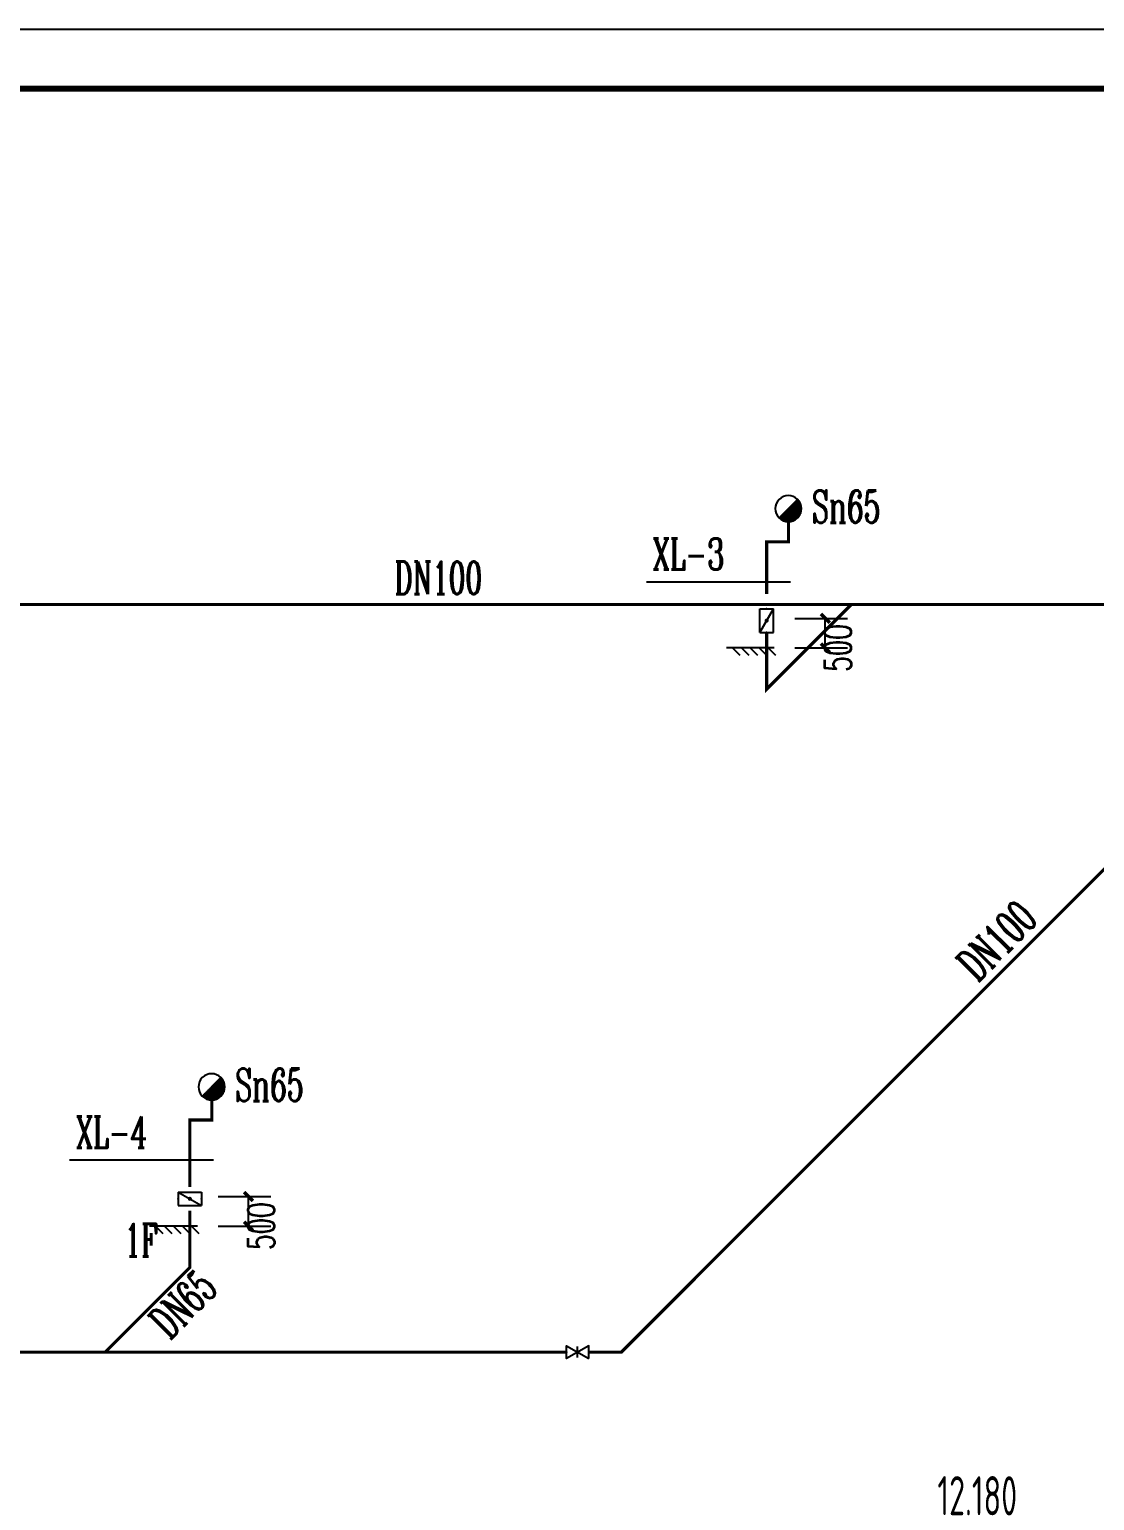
# Model space of a CAD drawing. Extents: x -427546 to -314919, y 698702 to 968782.
# Drawn here: x -389204 to -371225, y 856864 to 881685 of the extents above; entities that cross this region are included whole.
import ezdxf
from ezdxf.enums import TextEntityAlignment as Align

# ---------------------------------------------------------------- set-up
doc = ezdxf.new("R2010")
doc.units = 0
doc.header["$LTSCALE"] = 1000
doc.header["$MEASUREMENT"] = 0
doc.layers.get('0').update_dxf_attribs({"linetype": 'CONTINUOUS'})
doc.layers.get('DEFPOINTS').update_dxf_attribs({"linetype": 'CONTINUOUS'})
for name, color, linetype in [('EQUIP_污水', 7, 'CONTINUOUS'), ('EQUIP_消防', 7, 'CONTINUOUS'), ('PIPE-消防', 1, 'CONTINUOUS'), ('TWT_DIM', 3, 'CONTINUOUS'), ('TWT_TEXT', 7, 'CONTINUOUS'), ('TWT_TITLE', 7, 'CONTINUOUS'), ('VALVE_消防', 7, 'CONTINUOUS'), ('WIRE-照明', 1, 'CONTINUOUS')]:
    doc.layers.add(name, color=color, linetype=linetype)
doc.styles.add('_TWT_SERIAL', font='COMPLEX', dxfattribs={"width": 0.8, "height": 3.5, "bigfont": 'HZTXT'})
doc.styles.add('DIM_FONT', font='SIMPLEX.shx', dxfattribs={"width": 0.7})
doc.styles.get("Standard").update_dxf_attribs({"font": 'GBENOR', "bigfont": 'GBCBIG'})
doc.styles.add('STY53', font='COMPLEX', dxfattribs={"width": 0.6, "bigfont": 'HZTXT'})
doc.styles.add('TG_LINETYPE', font='SIMPLEX', dxfattribs={"width": 0.8, "height": 3, "bigfont": 'HZTXT'})
doc.styles.add('WW', font='gbenor.shx', dxfattribs={"width": 0.75, "bigfont": 'gbcbig.shx'})
doc.linetypes.add('TG_X', pattern='A,2,-0.3,["X",TG_LINETYPE,S=0.1,R=0,X=-0.23,Y=-0.15],0', length=2.3)
doc.dimstyles.new('DIMN150', dxfattribs={"dimscale": 1.5, "dimtxt": 300, "dimasz": 100, "dimexe": 250, "dimexo": 300, "dimgap": 150, "dimtad": 1, "dimdec": 0, "dimzin": 0, "dimtxsty": 'DIM_FONT', "dimblk": 'ARCHTICK', "dimcen": 0.09, "dimclrt": 7, "dimazin": 3, "dimtfac": 1, "dimtdec": 0, "dimtix": 1, "dimtmove": 0, "dimatfit": 3, "dimtolj": 1, "dimtzin": 0})

# ---------------------------------------------------------------- blocks, each defined once
blk = doc.blocks.new('DIP')
at = {"layer": 'EQUIP_污水'}
for p, q in [((-305, 0), (-398, -94)), ((-382, 0), (229, 0)), ((-190, 0), (-284, -94)), ((-76, 0), (-170, -94)), ((38, 0), (-56, -94)), ((152, 0), (59, -94))]:
    blk.add_line(p, q, dxfattribs=at)
blk = doc.blocks.new('_ARCHTICK')
at = {"color": 0, "linetype": 'BYBLOCK', "const_width": 0.4}
blk.add_lwpolyline([(-0.5, -0.5), (0.5, 0.5)], dxfattribs=at)
blk = doc.blocks.new('*D31')
at = {"layer": 'DEFPOINTS', "color": 0}
for p in [(-376735, 871749), (-375771, 871749), (-376735, 871249)]:
    blk.add_point(p, dxfattribs=at)
at = {"layer": 'TWT_DIM', "color": 0}
for p, q in [((-376285, 871749), (-375396, 871749)), ((-375771, 871249), (-375771, 871749)), ((-376285, 871249), (-375396, 871249))]:
    blk.add_line(p, q, dxfattribs=at)
at = {"layer": 'TWT_DIM', "color": 0, "xscale": 150, "yscale": 150, "zscale": 150}
for p, rotation in [((-375771, 871749), 90), ((-375771, 871249), 270)]:
    blk.add_blockref('_ARCHTICK', p, dxfattribs=dict(at, rotation=rotation))
at = {"layer": 'TWT_DIM', "color": 7, "insert": (-375556, 871249), "char_height": 450, "attachment_point": 5, "rotation": 90, "style": 'DIM_FONT'}
blk.add_mtext('\\A1;500', dxfattribs=at)
blk = doc.blocks.new('*D33')
at = {"layer": 'DEFPOINTS', "color": 0}
for p in [(-386470, 861994), (-385506, 861994), (-386470, 861494)]:
    blk.add_point(p, dxfattribs=at)
at = {"layer": 'TWT_DIM', "color": 0}
for p, q in [((-386020, 861994), (-385131, 861994)), ((-385506, 861494), (-385506, 861994)), ((-386020, 861494), (-385131, 861494))]:
    blk.add_line(p, q, dxfattribs=at)
at = {"layer": 'TWT_DIM', "color": 0, "xscale": 150, "yscale": 150, "zscale": 150}
for p, rotation in [((-385506, 861994), 90), ((-385506, 861494), 270)]:
    blk.add_blockref('_ARCHTICK', p, dxfattribs=dict(at, rotation=rotation))
at = {"layer": 'TWT_DIM', "color": 7, "insert": (-385292, 861494), "char_height": 450, "attachment_point": 5, "rotation": 90, "style": 'DIM_FONT'}
blk.add_mtext('\\A1;500', dxfattribs=at)
blk = doc.blocks.new('$VALVE$00000296')
for points in [[(-125, 72), (-125, -72), (125, 72), (125, -72), (-125, 72)], [(0, 60), (0, -64)]]:
    blk.add_lwpolyline(points)
for p in [(-125, 0), (125, 0)]:
    blk.add_point(p)
blk = doc.blocks.new('$VALVE$00000316')
for p, q in [((-125, 72), (125, -72)), ((-125, 72), (-125, -72)), ((-125, 72), (125, 72)), ((125, 72), (125, -72)), ((-125, -72), (125, -72))]:
    blk.add_line(p, q)
at = {"const_width": 21.1}
blk.add_lwpolyline([(-11, 0, 1), (11, 0, 1)], format="xyb", close=True, dxfattribs=at)
for p in [(-125, 0), (125, 0)]:
    blk.add_point(p)
at = {"color": 7, "flags": 9}
for tag in ['XSIZE', 'YSIZE']:
    blk.add_attdef(tag, (0, 0), '', height=0.5, dxfattribs=at)
blk = doc.blocks.new('$ATTACHMENT$00000086')
at = {"color": 0}
for p, q in [((-5, 5, 0), (-131, 5, 0)), ((-15, 15, 0), (-130, 15, 0)), ((-130, -10, 0), (-130, 10, 0)), ((-10, 10, 0), (-130, 10, 0)), ((-21, 21, 0), (-129, 21, 0)), ((-26, 26, 0), (-128, 26, 0)), ((-31, 31, 0), (-127, 31, 0)), ((-36, 36, 0), (-126, 36, 0)), ((-125, -38, 0), (-125, 38, 0)), ((-42, 42, 0), (-124, 42, 0)), ((-47, 47, 0), (-122, 47, 0)), ((-120, -52, 0), (-120, 52, 0)), ((-52, 52, 0), (-120, 52, 0)), ((-57, 57, 0), (-118, 57, 0)), ((-115, -63, 0), (-115, 63, 0)), ((-63, 63, 0), (-115, 63, 0)), ((-68, 68, 0), (-112, 68, 0)), ((-109, -72, 0), (-109, 72, 0)), ((-73, 73, 0), (-108, 73, 0)), ((-78, 78, 0), (-105, 78, 0)), ((-104, -79, 0), (-104, 79, 0)), ((-84, 84, 0), (-101, 84, 0)), ((-99, -86, 0), (-99, 86, 0)), ((-89, 89, 0), (-96, 89, 0)), ((-94, -91, 0), (-94, 91, 0)), ((-88, -96, 0), (-88, 88, 0)), ((-83, -101, 0), (-83, 83, 0)), ((-78, -105, 0), (-78, 78, 0)), ((-73, -109, 0), (-73, 73, 0)), ((-67, -112, 0), (-67, 67, 0)), ((-62, -115, 0), (-62, 62, 0)), ((-57, -118, 0), (-57, 57, 0)), ((-52, -120, 0), (-52, 52, 0)), ((-46, -122, 0), (-46, 46, 0)), ((-41, -124, 0), (-41, 41, 0)), ((-36, -126, 0), (-36, 36, 0)), ((-31, -127, 0), (-31, 31, 0)), ((-25, -128, 0), (-25, 25, 0)), ((-20, -129, 0), (-20, 20, 0)), ((-15, -130, 0), (-15, 15, 0)), ((-10, -130, 0), (-10, 10, 0)), ((-4, -131, 0), (-4, 4, 0)), ((0, 0, 0), (-131, 0, 0)), ((6, -6, 0), (-131, -6, 0)), ((11, -11, 0), (-130, -11, 0)), ((16, -16, 0), (-130, -16, 0)), ((21, -21, 0), (-129, -21, 0)), ((27, -27, 0), (-128, -27, 0)), ((32, -32, 0), (-127, -32, 0)), ((37, -37, 0), (-125, -37, 0)), ((42, -42, 0), (-124, -42, 0)), ((48, -48, 0), (-122, -48, 0)), ((53, -53, 0), (-120, -53, 0)), ((58, -58, 0), (-117, -58, 0)), ((63, -63, 0), (-114, -63, 0)), ((69, -69, 0), (-111, -69, 0)), ((74, -74, 0), (-108, -74, 0)), ((79, -79, 0), (-104, -79, 0)), ((84, -84, 0), (-100, -84, 0)), ((90, -90, 0), (-95, -90, 0)), ((90, -95, 0), (-90, -95, 0)), ((84, -100, 0), (-84, -100, 0)), ((77, -105, 0), (-77, -105, 0)), ((70, -111, 0), (-70, -111, 0)), ((60, -116, 0), (-60, -116, 0)), ((49, -121, 0), (-49, -121, 0)), ((33, -126, 0), (-33, -126, 0)), ((1, -131, 0), (1, -1, 0)), ((6, -131, 0), (6, -6, 0)), ((11, -130, 0), (11, -11, 0)), ((17, -130, 0), (17, -17, 0)), ((22, -129, 0), (22, -22, 0)), ((27, -128, 0), (27, -27, 0)), ((32, -127, 0), (32, -32, 0)), ((38, -125, 0), (38, -38, 0)), ((43, -124, 0), (43, -43, 0)), ((48, -122, 0), (48, -48, 0)), ((53, -119, 0), (53, -53, 0)), ((59, -117, 0), (59, -59, 0)), ((64, -114, 0), (64, -64, 0)), ((69, -111, 0), (69, -69, 0)), ((74, -108, 0), (74, -74, 0)), ((80, -104, 0), (80, -80, 0)), ((85, -99, 0), (85, -85, 0)), ((90, -95, 0), (90, -90, 0))]:
    blk.add_line(p, q, dxfattribs=at)
blk.add_line((92, -92, 0), (-92, 92, 0))
for start, end in [(135, 315), (315, 135)]:
    blk.add_arc((0, 0, 0), 131, start, end)

msp = doc.modelspace()

# ---------------------------------------------------------------- hatches: boundary and pattern name
at = {"layer": 'PIPE-消防', "linetype": 'TG_X'}
for points in [[(-376759.9, 873040), (-376786.2, 873040), (-376786.2, 873066.3)], [(-376759.9, 873040), (-376759.9, 873066.3), (-376786.2, 873066.3)], [(-376389.8, 873040), (-376389.8, 873013.8), (-376363.6, 873013.8)], [(-376389.8, 873040), (-376363.6, 873040), (-376363.6, 873013.8)], [(-376759.9, 870553.4), (-376786.2, 870553.4), (-376786.2, 870490.1)], [(-386495.6, 863284.7), (-386521.8, 863284.7), (-386521.8, 863310.9)], [(-386495.6, 863284.7), (-386495.6, 863310.9), (-386521.8, 863310.9)], [(-386125.4, 863284.7), (-386125.4, 863258.4), (-386099.2, 863258.4)], [(-386125.4, 863284.7), (-386099.2, 863284.7), (-386099.2, 863258.4)], [(-386495.6, 860798.1), (-386469.3, 860798.1), (-386469.3, 860787.2)]]:
    msp.add_hatch(color=256, dxfattribs=at).paths.add_polyline_path(points)
at = {"layer": 'PIPE-消防'}
for points in [[(-376759.9, 870553.4), (-376741.4, 870534.9), (-376786.2, 870490.1)], [(-386495.6, 860798.1), (-386477, 860779.5), (-386469.3, 860787.2)], [(-379212.9, 859368.1), (-379212.9, 859341.9), (-379202.1, 859341.9)]]:
    msp.add_hatch(color=256, dxfattribs=at).paths.add_polyline_path(points)
at = {"layer": 'PIPE-消防', "linetype": 'CONTINUOUS'}
msp.add_hatch(color=256, dxfattribs=at).paths.add_polyline_path([(-379212.9, 859368.1), (-379194.4, 859349.5), (-379202.1, 859341.9)])

# ---------------------------------------------------------------- linework, layer by layer
at = {"layer": 'PIPE-消防', "linetype": 'TG_X', "ltscale": 1.5, "const_width": 52.5}
for points in [[(-376389.8, 873040), (-376389.8, 873376.6)], [(-376759.9, 872159.7), (-376759.9, 873040)], [(-376759.9, 873040), (-376389.8, 873040)], [(-376759.9, 870553.4), (-376759.9, 871513)], [(-386125.4, 863284.7), (-386125.4, 863621.3)], [(-386495.6, 862153.1), (-386495.6, 863284.7)], [(-386495.6, 863284.7), (-386125.4, 863284.7)], [(-386495.6, 860798.1), (-386495.6, 861757.7)]]:
    msp.add_lwpolyline(points, dxfattribs=at)
at = {"layer": 'PIPE-消防', "linetype": 'CONTINUOUS', "const_width": 52.5}
for points in [[(-390330, 871983.4), (-375330, 871983.4)], [(-366597.6, 871983.4), (-379212.9, 859368.1)], [(-375330, 871983.4), (-367623.6, 871983.4)]]:
    msp.add_lwpolyline(points, dxfattribs=at)
at = {"layer": 'PIPE-消防', "const_width": 52.5}
for points in [[(-376759.9, 870553.4), (-375330, 871983.4)], [(-386495.6, 860798.1), (-387925.5, 859368.1)], [(-387925.5, 859368.1), (-402925.5, 859368.1)], [(-380139.3, 859368.1), (-387925.5, 859368.1)], [(-379212.9, 859368.1), (-379763.1, 859368.1)]]:
    msp.add_lwpolyline(points, dxfattribs=at)
at = {"layer": 'TWT_TITLE'}
msp.add_lwpolyline([(-427545.8, 839685), (-353245.8, 839685), (-353245.8, 881685), (-427545.8, 881685)], close=True, dxfattribs=at)
at = {"layer": 'TWT_TITLE', "const_width": 100}
msp.add_lwpolyline([(-425045.8, 840685), (-354245.8, 840685), (-354245.8, 880685), (-425045.8, 880685)], close=True, dxfattribs=at)
at = {"layer": 'WIRE-照明', "color": 3, "linetype": 'CONTINUOUS'}
for p, q in [((-376359.8, 872361.8), (-378789.6, 872361.8)), ((-386095.5, 862606.4), (-388525.3, 862606.4))]:
    msp.add_line(p, q, dxfattribs=at)

# ---------------------------------------------------------------- block references
at = {"layer": 'EQUIP_污水', "xscale": -1.319999999999709, "yscale": 1.320000000006985, "zscale": 1.32}
for p in [(-377136.6, 871248.9), (-386872.3, 861493.5)]:
    msp.add_blockref('DIP', p, dxfattribs=at)
at = {"layer": 'EQUIP_消防', "xscale": 1.6896, "yscale": 1.6896, "zscale": 1.6896, "rotation": 90}
for p in [(-376393.5, 873599.8), (-386129.1, 863844.4)]:
    msp.add_blockref('$ATTACHMENT$00000086', p, dxfattribs=at)
at = {"layer": 'VALVE_消防', "xscale": 1.584, "yscale": 1.584, "zscale": 1.584, "rotation": 90}
msp.add_blockref('$VALVE$00000316', (-376759.9, 871710.8), dxfattribs=at)
at = {"layer": 'VALVE_消防'}
for name, p, xscale, yscale, zscale in [('$VALVE$00000316', (-386495.6, 861955.4), 1.584, 1.584, 1.584), ('$VALVE$00000296', (-379951.2, 859368.1), -1.5048, -1.5048, 1.5048)]:
    msp.add_blockref(name, p, dxfattribs=dict(at, xscale=xscale, yscale=yscale, zscale=zscale))

# ---------------------------------------------------------------- texts
at = {"layer": 'TWT_TEXT', "color": 3, "linetype": 'CONTINUOUS', "style": '_TWT_SERIAL', "width": 0.64}
for s, p in [('XL-3', (-378684.6, 872571.8)), ('XL-4', (-388420.3, 862816.4))]:
    msp.add_text(s, height=525, dxfattribs=at).set_placement(p)
at = {"layer": 'TWT_TEXT', "style": 'WW', "width": 0.7}
msp.add_text('12.180', height=660, rotation=359.90299, dxfattribs=at).set_placement((-373878.1, 856616.9, 0))
at = {"layer": 'WIRE-照明', "color": 3, "linetype": 'CONTINUOUS', "style": 'STY53', "width": 0.6}
for s, p in [('Sn65', (-375417.5, 873634.2)), ('DN100', (-382302.8, 872431.7)), ('Sn65', (-385153.2, 863878.8))]:
    msp.add_text(s, height=547.43, dxfattribs=at).set_placement(p, align=Align.MIDDLE)
for s, p in [('DN100', (-372875.3, 866312.6)), ('DN65', (-386611, 860181.2))]:
    msp.add_text(s, height=547.43, rotation=45, dxfattribs=at).set_placement(p, align=Align.MIDDLE)
msp.add_text('1F', height=547.43, dxfattribs=at).set_placement((-387601.3, 860983.8))

# ---------------------------------------------------------------- dimensions: what is measured, and where the dimension line sits
at = {"layer": 'TWT_DIM'}
for base, p1, p2, picture, middle in [((-375770.6, 871748.9), (-376734.6, 871248.9), (-376734.6, 871748.9), '*D31', (-375556.3, 871248.9)), ((-385506.3, 861993.5), (-386470.3, 861493.5), (-386470.3, 861993.5), '*D33', (-385291.9, 861493.5))]:
    dim = msp.add_linear_dim(base=base, p1=p1, p2=p2, angle=90, dimstyle='DIMN150', dxfattribs=at)
    dim.commit()
    dim.dimension.update_dxf_attribs({"geometry": picture, "text_midpoint": middle, "dimtype": 129})

doc.saveas('drawing.dxf')
